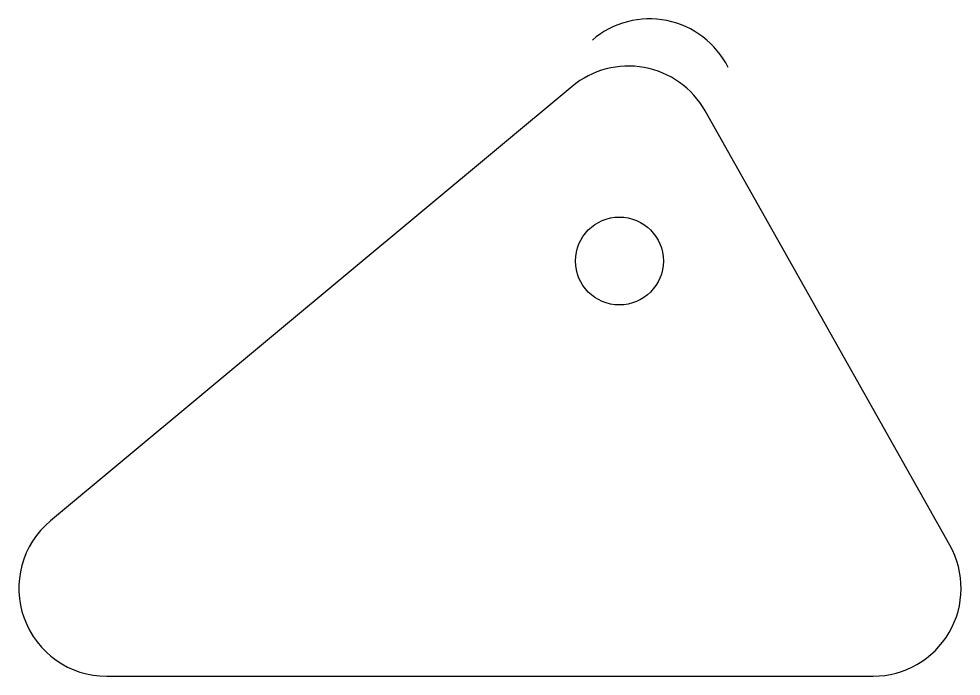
# Model space of a CAD drawing. Header units: millimetres. Extents: x -102 to 5, y -28 to 47.
import ezdxf

# ---------------------------------------------------------------- set-up
doc = ezdxf.new("R2010")
doc.units = ezdxf.units.MM
doc.layers.get('0').update_dxf_attribs({"linetype": 'CONTINUOUS'})

msp = doc.modelspace()

# ---------------------------------------------------------------- linework, layer by layer
msp.add_lwpolyline([(3.51, -13.09), (-24.33, 36.35, 0.4685), (-39.45, 39.12), (-98.78, -10.32, 0.701492), (-92.38, -28), (-5.2, -28, 0.573809)], format="xyb", close=True)
msp.add_circle((-34.07, 19.25), 5)
msp.add_arc((-30.64, 36.81), 10, 26.5651, 130.6013)

doc.saveas('drawing.dxf')
